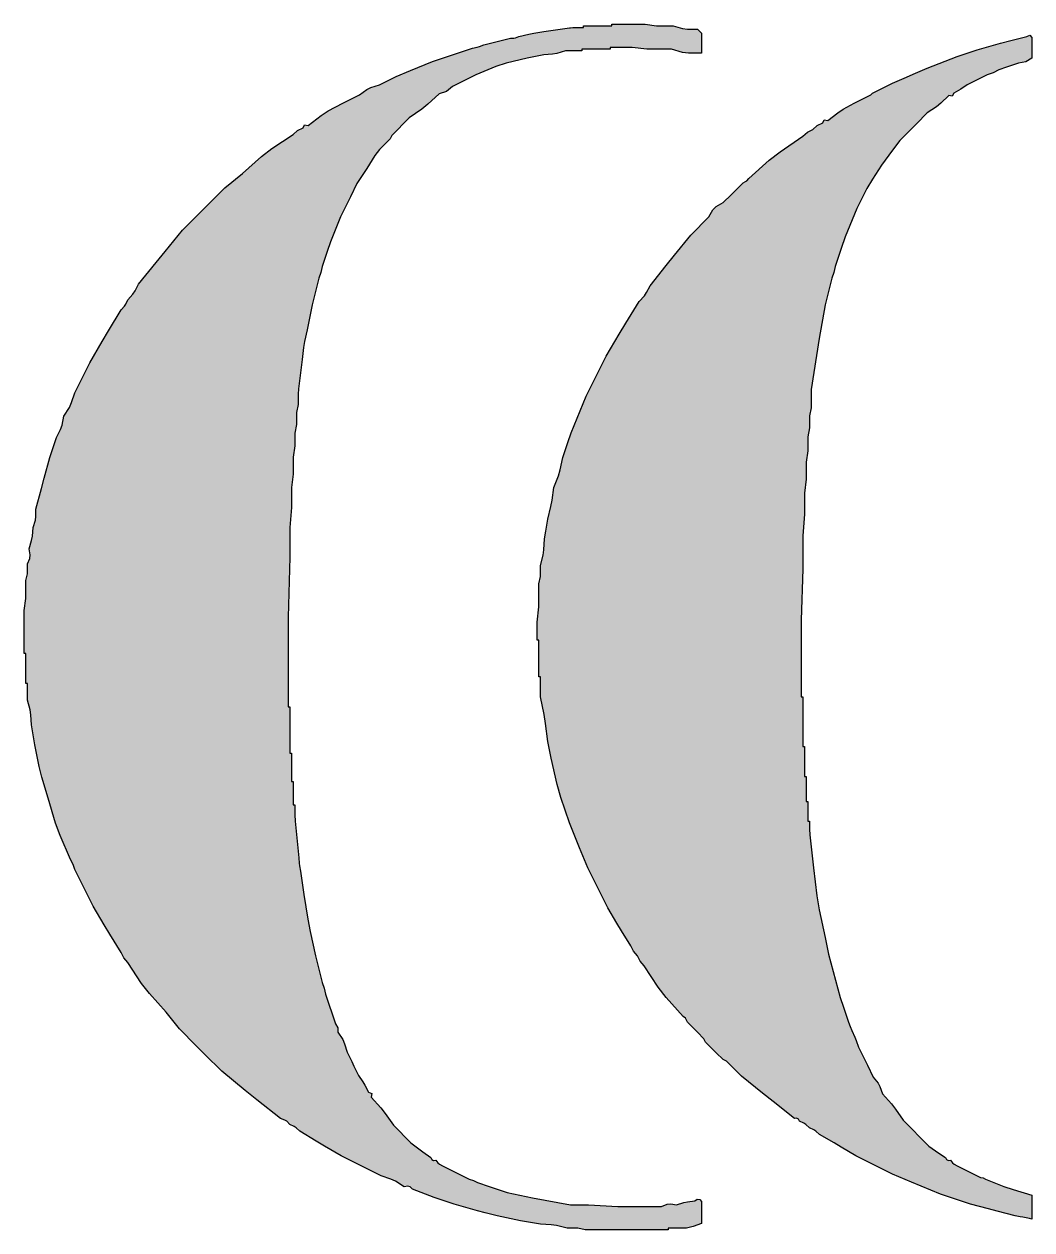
# Model space of a CAD drawing. Header units: inches. Extents: x 18712 to 314639, y 0 to 420500.
# Drawn here: x 132353 to 133155, y 249689 to 250647 of the extents above; entities that cross this region are included whole.
import ezdxf
from ezdxf.enums import TextEntityAlignment as Align

# ---------------------------------------------------------------- set-up
doc = ezdxf.new("R2010")
doc.units = ezdxf.units.IN
doc.header["$LTSCALE"] = 1000
doc.header["$MEASUREMENT"] = 0
doc.layers.get('0').update_dxf_attribs({"true_color": 0xffffff})
for name, color, linetype, true_color in [('TK', 7, 'Continuous', 0xffffff), ('TK-TEXT', 4, 'Continuous', 0x00ffff), ('ZG-图号', 2, 'Continuous', 0xffff00), ('ZG-图名', 1, 'Continuous', 0xff0000)]:
    doc.layers.add(name, color=color, linetype=linetype, true_color=true_color)
doc.styles.add('-宋体', font='simsun.ttc', dxfattribs={"height": 0.2, "bigfont": 'gbcbig.shx'})

# ---------------------------------------------------------------- blocks, each defined once
blk = doc.blocks.new('A$C6f5e09ec')
at = {"layer": 'TK', "true_color": 0xff0000}
for points in [[(1351.07, -1123.88), (1352.39, -1076.35), (1352.39, -1060.51), (1352.39, -1052.58), (1353.71, -1036.74), (1353.71, -1026.18), (1353.71, -1020.9), (1355.03, -1010.33), (1355.03, -1001.36), (1355.03, -996.87), (1356.35, -987.89), (1356.35, -981.02), (1356.35, -977.59), (1357.67, -970.73), (1357.67, -964.39), (1357.67, -961.22), (1358.99, -954.88), (1358.99, -951.19), (1358.99, -949.34), (1358.99, -945.64), (1359.25, -943.53), (1359.65, -940.36), (1360.7, -931.91), (1361.23, -927.68), (1362.29, -919.23), (1363.32, -909.65), (1364.12, -904.87), (1366.25, -895.47), (1367.8, -887.54), (1368.59, -883.58), (1370.21, -875.66), (1372.32, -867.21), (1373.38, -862.99), (1375.49, -854.54), (1377.03, -849.98), (1378.13, -845.3), (1380.77, -837.38), (1382.09, -833.41), (1384.73, -825.49), (1387.94, -817.59), (1389.52, -813.62), (1392.66, -805.69), (1397.94, -795.13), (1400.58, -789.84), (1405.86, -779.28), (1408.98, -774.5), (1410.57, -772.12), (1413.78, -767.4), (1419.97, -757.07), (1423.78, -752.18), (1432.26, -743.63), (1433.59, -740.99), (1439.13, -735.45), (1441.9, -732.68), (1447.45, -727.13), (1457.38, -720.04), (1462.17, -716.18), (1471.21, -707.99), (1477.17, -706.22), (1481.78, -702.04), (1489.17, -698.35), (1492.87, -696.5), (1500.26, -692.8), (1516.18, -686.28), (1524.46, -683.6), (1541.19, -679.6), (1546.47, -678.54), (1549.11, -678.02), (1554.39, -676.96), (1561.37, -676.47), (1564.9, -675.79), (1571.56, -673.66), (1576.84, -673.66), (1579.48, -673.66), (1584.76, -673.66), (1584.76, -672.34), (1593.74, -672.34), (1598.23, -672.34), (1607.2, -672.34), (1607.2, -671.02), (1618.82, -671.02), (1624.63, -671.02), (1636.25, -672.34), (1644.17, -672.34), (1648.13, -672.34), (1656.06, -672.34), (1664.73, -675), (1669.43, -675.69), (1679.82, -675.63), (1679.82, -668.91), (1679.82, -665.87), (1679.82, -659.8), (1676.52, -656.49), (1668.79, -656.6), (1664.79, -656.05), (1657.38, -653.85), (1648.4, -653.85), (1643.91, -653.85), (1634.93, -652.53), (1624.37, -652.53), (1619.09, -652.53), (1608.53, -652.53), (1608.53, -653.85), (1599.55, -653.85), (1595.06, -653.85), (1586.08, -653.85), (1586.08, -655.17), (1582.65, -655.17), (1580.93, -655.17), (1577.5, -655.17), (1575.65, -655.44), (1572.88, -655.83), (1565.48, -656.89), (1561.79, -657.42), (1554.39, -658.47), (1546.41, -659.69), (1542.43, -660.49), (1534.59, -662.44), (1531.38, -663.54), (1527.99, -663.76), (1519.54, -665.87), (1515.31, -666.92), (1506.86, -669.04), (1502.3, -670.57), (1497.62, -671.68), (1484.94, -675.9), (1478.61, -678.02), (1465.93, -682.24), (1454.33, -687.03), (1448.52, -689.41), (1436.89, -694.12), (1431.6, -696.76), (1428.96, -698.08), (1423.68, -700.72), (1416.91, -702.81), (1413.57, -704.48), (1407.84, -708.65), (1402.56, -711.29), (1399.92, -712.61), (1394.64, -715.25), (1383.05, -721.54), (1377.45, -725.15), (1366.91, -733.07), (1364.2, -732.6), (1362.95, -735.05), (1358.67, -737.22), (1355.03, -740.33), (1338.05, -751.53), (1329.91, -757.8), (1314.76, -771.36), (1309.24, -775.88), (1306.46, -778.12), (1300.89, -782.58), (1287.43, -796.05), (1280.69, -802.78), (1267.23, -816.25), (1253.2, -833.39), (1246.21, -841.97), (1232.24, -859.16), (1229.51, -864.59), (1227.73, -867.19), (1223.66, -871.7), (1221.49, -875.98), (1218.38, -879.63), (1208.27, -896.48), (1203.25, -904.93), (1193.29, -921.87), (1188.54, -931.38), (1186.16, -936.13), (1181.41, -945.64), (1178.9, -953.4), (1177.13, -957.2), (1172.83, -964.12), (1171.29, -971.23), (1170.07, -974.76), (1166.88, -981.29), (1164.77, -987.63), (1163.72, -990.79), (1161.6, -997.13), (1157.21, -1013.53), (1154.96, -1021.72), (1150.38, -1038.06), (1150.54, -1043.92), (1150.12, -1046.98), (1148.4, -1052.58), (1147.71, -1059.54), (1147.04, -1063.03), (1145.1, -1069.75), (1146.05, -1074.44), (1145.73, -1077.27), (1143.78, -1081.63), (1143.78, -1086.91), (1143.78, -1089.55), (1142.46, -1094.83), (1142.46, -1104.34), (1142.46, -1109.09), (1141.14, -1118.6), (1141.14, -1132.33), (1141.14, -1139.2), (1141.14, -1152.93), (1142.46, -1152.93), (1142.46, -1162.43), (1142.46, -1167.19), (1142.46, -1176.69), (1143.78, -1176.69), (1143.78, -1181.97), (1143.78, -1184.61), (1143.78, -1189.9), (1145.93, -1197.63), (1146.6, -1201.68), (1147.08, -1209.7), (1148.14, -1216.04), (1148.66, -1219.21), (1149.72, -1225.54), (1153.14, -1242.63), (1155.26, -1251.11), (1160.28, -1267.79), (1166.19, -1287.74), (1169.78, -1297.58), (1178.11, -1316.64), (1180.18, -1320.43), (1181.41, -1324.57), (1187.22, -1336.19), (1190.12, -1341.99), (1195.93, -1353.61), (1204.77, -1368.48), (1209.26, -1375.88), (1218.38, -1390.58), (1220.55, -1394.86), (1223.66, -1398.5), (1234.59, -1415.21), (1240.73, -1423.22), (1254.02, -1438.11), (1258.25, -1443.39), (1260.36, -1446.03), (1264.59, -1451.32), (1278.05, -1464.78), (1284.79, -1471.52), (1298.25, -1484.98), (1316.92, -1500.14), (1326.29, -1507.66), (1345.13, -1522.61), (1349.32, -1524.04), (1352.39, -1527.23), (1356.66, -1529.4), (1360.31, -1532.51), (1373.49, -1540.47), (1380.1, -1544.43), (1393.32, -1552.32), (1405.99, -1558.66), (1412.33, -1561.82), (1425, -1568.16), (1432.76, -1570.67), (1436.57, -1572.44), (1443.49, -1576.74), (1447.24, -1576.23), (1450.09, -1578.72), (1456.97, -1581.32), (1460.41, -1582.64), (1467.25, -1585.33), (1473.59, -1587.44), (1476.76, -1588.49), (1483.1, -1590.61), (1490.51, -1592.65), (1494.21, -1593.71), (1501.58, -1595.89), (1507.92, -1597.47), (1511.09, -1598.26), (1517.42, -1599.85), (1524.81, -1601.45), (1528.51, -1602.24), (1535.91, -1603.81), (1542.25, -1604.87), (1545.41, -1605.39), (1551.75, -1606.45), (1560.29, -1607.01), (1564.58, -1607.68), (1572.88, -1609.75), (1578.69, -1609.75), (1581.59, -1609.75), (1587.4, -1611.07), (1613.81, -1611.07), (1627.01, -1611.07), (1653.42, -1611.07), (1653.42, -1609.75), (1659.22, -1609.75), (1662.13, -1609.75), (1667.94, -1609.75), (1673.3, -1608.35), (1679.82, -1605.97), (1679.82, -1598.53), (1679.82, -1595.23), (1679.82, -1588.63), (1678.45, -1587), (1676.27, -1586.73), (1674.54, -1587.97), (1668.62, -1588.67), (1665.66, -1589.34), (1660.02, -1591.27), (1655.33, -1590.32), (1652.5, -1590.64), (1648.13, -1592.59), (1624.9, -1592.59), (1613.28, -1592.59), (1590.04, -1591.27), (1584.23, -1591.27), (1581.33, -1591.27), (1575.52, -1591.27), (1555.41, -1587.5), (1545.38, -1585.52), (1525.35, -1581.36), (1515.84, -1578.2), (1511.09, -1576.61), (1501.58, -1573.44), (1498.4, -1571.82), (1494.98, -1570.8), (1486.53, -1566.58), (1482.3, -1564.47), (1473.85, -1560.24), (1470.72, -1558.49), (1468.57, -1555.62), (1465.86, -1556.09), (1464.61, -1553.64), (1458.24, -1548.93), (1455.07, -1546.55), (1448.77, -1541.76), (1443.22, -1536.21), (1440.45, -1533.44), (1434.91, -1527.89), (1428.32, -1518.51), (1424.73, -1513.99), (1417.08, -1505.45), (1417.55, -1502.74), (1415.1, -1501.49), (1412.17, -1496.07), (1410.58, -1493.42), (1407.18, -1488.28), (1403.48, -1480.89), (1401.63, -1477.19), (1397.94, -1469.8), (1396.02, -1463.1), (1394.5, -1459.78), (1390.68, -1453.96), (1390.73, -1450.34), (1388.7, -1447.35), (1385.53, -1437.85), (1383.94, -1433.1), (1380.77, -1423.59), (1379.67, -1418.91), (1378.13, -1414.35), (1376.02, -1405.9), (1374.96, -1401.67), (1372.85, -1393.22), (1368.55, -1373.81), (1366.69, -1364.02), (1363.61, -1344.37), (1362.55, -1336.98), (1362.02, -1333.28), (1360.97, -1325.89), (1360.08, -1320.63), (1359.65, -1315.32), (1358.59, -1304.76), (1358.06, -1299.48), (1357.01, -1288.92), (1356.74, -1286.28), (1356.61, -1284.96), (1356.35, -1282.32), (1356.35, -1278.62), (1356.35, -1276.77), (1356.35, -1273.07), (1355.03, -1273.07), (1355.03, -1265.68), (1355.03, -1261.98), (1355.03, -1254.59), (1353.71, -1254.59), (1353.71, -1245.61), (1353.71, -1241.12), (1353.71, -1232.15), (1352.39, -1232.15), (1352.39, -1217.36), (1352.39, -1209.96), (1352.39, -1195.18), (1351.07, -1195.18), (1351.07, -1147.65)], [(1759.04, -1146.59), (1759.04, -1126.26), (1760.36, -1085.59), (1760.36, -1068.16), (1760.36, -1059.45), (1761.68, -1042.02), (1761.68, -1030.93), (1761.68, -1025.39), (1763, -1014.3), (1763, -1005.32), (1763, -1000.83), (1764.32, -991.85), (1764.32, -984.46), (1764.32, -980.76), (1765.64, -973.37), (1765.64, -967.03), (1765.64, -963.86), (1766.96, -957.52), (1766.96, -951.71), (1766.96, -948.81), (1766.96, -943), (1771.24, -916.03), (1773.49, -902.56), (1778.18, -875.66), (1780.3, -867.21), (1781.35, -862.99), (1783.46, -854.54), (1785, -849.98), (1786.11, -845.3), (1789.27, -835.79), (1790.86, -831.04), (1794.03, -821.53), (1797.77, -812.57), (1799.62, -808.08), (1803.27, -799.09), (1806.44, -792.75), (1808.02, -789.58), (1811.19, -783.24), (1815.89, -775.81), (1818.26, -772.12), (1823.07, -764.76), (1828.85, -756.81), (1831.75, -752.85), (1837.6, -744.95), (1846.31, -736.24), (1850.67, -731.88), (1859.38, -723.17), (1866.71, -718.25), (1870.2, -715.44), (1876.55, -709.31), (1879.26, -709.78), (1880.51, -707.33), (1886, -704.36), (1891.07, -700.72), (1897.41, -697.56), (1900.58, -695.97), (1906.91, -692.8), (1911.74, -691.31), (1916.16, -688.84), (1922.49, -686.73), (1925.66, -685.67), (1932, -683.56), (1937.64, -682.53), (1942.56, -679.6), (1942.56, -673), (1942.56, -669.7), (1942.56, -663.1), (1940.81, -661.38), (1938.6, -662.44), (1930.15, -664.55), (1925.93, -665.6), (1917.48, -667.72), (1910.1, -669.9), (1906.4, -670.95), (1898.99, -673), (1892.65, -675.11), (1889.49, -676.17), (1883.15, -678.28), (1873.62, -681.91), (1868.86, -683.76), (1859.38, -687.52), (1848.28, -692.25), (1842.73, -694.62), (1831.66, -699.4), (1825.32, -702.57), (1822.15, -704.16), (1815.81, -707.33), (1814.49, -708.65), (1809.21, -711.29), (1806.57, -712.61), (1801.29, -715.25), (1792.51, -720.26), (1788.26, -723.05), (1780.16, -729.11), (1777.45, -728.64), (1776.2, -731.09), (1771.93, -733.26), (1768.28, -736.37), (1764.01, -738.54), (1760.36, -741.65), (1742.4, -754.04), (1733.75, -760.82), (1717.45, -775.32), (1715.54, -777.54), (1712.83, -778.62), (1706.49, -784.96), (1703.32, -788.13), (1696.99, -794.47), (1691.41, -797.51), (1688.81, -800.12), (1685.76, -805.69), (1679.95, -811.5), (1677.05, -814.4), (1671.24, -820.21), (1658.29, -836.31), (1651.82, -844.36), (1638.89, -860.48), (1636.16, -865.91), (1634.39, -868.51), (1630.31, -873.02), (1619.65, -890.39), (1614.36, -899.1), (1603.9, -916.59), (1597.57, -929.27), (1594.4, -935.61), (1588.06, -948.28), (1583.31, -959.9), (1580.94, -965.71), (1576.18, -977.33), (1573.54, -985.25), (1572.22, -989.21), (1569.58, -997.13), (1567.52, -1006.86), (1566.04, -1011.68), (1562.31, -1020.9), (1561.08, -1031.02), (1560.14, -1036.08), (1557.69, -1045.98), (1556.64, -1052.32), (1556.11, -1055.49), (1555.05, -1061.83), (1554.49, -1070.36), (1553.82, -1074.65), (1551.75, -1082.95), (1551.75, -1088.76), (1551.75, -1091.67), (1550.43, -1097.47), (1550.43, -1109.62), (1550.43, -1115.69), (1549.11, -1127.84), (1549.11, -1133.65), (1549.11, -1136.56), (1549.11, -1142.37), (1550.43, -1142.37), (1550.43, -1153.98), (1550.43, -1159.79), (1550.43, -1171.41), (1551.75, -1171.41), (1551.75, -1177.75), (1551.75, -1180.92), (1551.75, -1187.26), (1554.58, -1201.43), (1555.77, -1208.58), (1557.69, -1222.9), (1558.75, -1228.18), (1559.28, -1230.83), (1560.33, -1236.11), (1565.17, -1256.95), (1568.08, -1267.3), (1574.86, -1287.6), (1577.98, -1295.54), (1579.57, -1299.5), (1582.78, -1307.4), (1585.44, -1313.73), (1586.76, -1316.9), (1589.38, -1323.25), (1595.72, -1335.92), (1598.89, -1342.26), (1605.22, -1354.93), (1612.5, -1367.15), (1616.2, -1373.23), (1623.71, -1385.3), (1625.88, -1389.58), (1628.99, -1393.22), (1631.16, -1397.5), (1634.27, -1401.14), (1645.44, -1418.13), (1651.72, -1426.28), (1665.3, -1441.41), (1667.52, -1443.32), (1668.6, -1446.03), (1673.88, -1451.32), (1676.52, -1453.96), (1681.8, -1459.24), (1683.12, -1461.88), (1688.67, -1467.42), (1691.44, -1470.2), (1696.99, -1475.74), (1699.63, -1477.06), (1704.38, -1481.81), (1706.76, -1484.19), (1711.51, -1488.94), (1728.45, -1502.36), (1736.9, -1509.1), (1753.76, -1522.61), (1756.47, -1522.14), (1757.72, -1524.59), (1761.99, -1526.76), (1765.64, -1529.87), (1769.92, -1532.04), (1773.56, -1535.15), (1785.2, -1541.98), (1791.01, -1545.42), (1802.61, -1552.32), (1814.23, -1558.13), (1820.04, -1561.03), (1831.66, -1566.84), (1846.94, -1573.25), (1854.6, -1576.42), (1869.94, -1582.69), (1879.45, -1585.85), (1884.2, -1587.44), (1893.71, -1590.61), (1907.95, -1594.38), (1915.08, -1596.23), (1929.36, -1599.85), (1933.32, -1600.64), (1935.3, -1601.04), (1942.56, -1602.49), (1942.56, -1594.83), (1942.56, -1591), (1942.56, -1583.35), (1927.56, -1579.02), (1920.13, -1576.5), (1905.59, -1570.8), (1903.73, -1569.78), (1901.63, -1569.48), (1894.24, -1565.79), (1890.54, -1563.94), (1883.15, -1560.24), (1880.01, -1558.49), (1877.87, -1555.62), (1875.16, -1556.09), (1873.91, -1553.64), (1868.51, -1550.11), (1865.86, -1548.26), (1860.7, -1544.4), (1852.52, -1536.21), (1848.42, -1532.12), (1840.24, -1523.93), (1834.16, -1515.1), (1830.83, -1510.84), (1823.73, -1502.81), (1821.74, -1497.12), (1820.21, -1494.33), (1816.47, -1489.6), (1811.72, -1480.1), (1809.34, -1475.34), (1804.59, -1465.84), (1802.81, -1460.44), (1801.75, -1457.77), (1799.31, -1452.64), (1798.09, -1449.3), (1796.67, -1446.03), (1794.03, -1438.11), (1792.71, -1434.15), (1790.07, -1426.23), (1786.29, -1412.52), (1784.45, -1405.65), (1780.82, -1391.9), (1779.77, -1386.62), (1779.24, -1383.98), (1778.18, -1378.7), (1773.5, -1356.71), (1771.64, -1345.57), (1768.94, -1323.25), (1767.89, -1313.74), (1767.36, -1308.99), (1766.3, -1299.48), (1766.04, -1297.1), (1765.9, -1295.92), (1765.64, -1293.54), (1765.64, -1290.63), (1765.64, -1289.18), (1765.64, -1286.28), (1764.32, -1286.28), (1764.32, -1279.94), (1764.32, -1276.77), (1764.32, -1270.43), (1763, -1270.43), (1763, -1262.51), (1763, -1258.55), (1763, -1250.63), (1761.68, -1250.63), (1761.68, -1241.12), (1761.68, -1236.37), (1761.68, -1226.86), (1760.36, -1226.86), (1760.36, -1211.02), (1760.36, -1203.1), (1760.36, -1187.26), (1759.04, -1187.26)]]:
    blk.add_hatch(color=1, dxfattribs=at).paths.add_polyline_path(points, flags=0)
at = {"layer": 'TK', "color": 7, "lineweight": -3, "true_color": 0xffffff}
for p, q in [((1534.59, -662.44), (1542.43, -660.49)), ((1542.43, -660.49), (1546.41, -659.69)), ((1546.41, -659.69), (1554.39, -658.47)), ((1554.39, -658.47), (1561.79, -657.42)), ((1561.79, -657.42), (1565.48, -656.89)), ((1565.48, -656.89), (1572.88, -655.83)), ((1572.88, -655.83), (1574.73, -655.57)), ((1574.73, -655.57), (1575.65, -655.44)), ((1575.65, -655.44), (1577.5, -655.17)), ((1577.5, -655.17), (1580.93, -655.17)), ((1580.93, -655.17), (1582.65, -655.17)), ((1582.65, -655.17), (1586.08, -655.17)), ((1586.08, -654.38), (1586.08, -653.85)), ((1586.08, -653.85), (1595.06, -653.85)), ((1586.08, -654.65), (1586.08, -654.38)), ((1586.08, -655.17), (1586.08, -654.65)), ((1595.06, -653.85), (1599.55, -653.85)), ((1599.55, -653.85), (1608.53, -653.85)), ((1608.53, -653.06), (1608.53, -652.53)), ((1608.53, -652.53), (1619.09, -652.53)), ((1608.53, -653.33), (1608.53, -653.06)), ((1608.53, -653.85), (1608.53, -653.33)), ((1619.09, -652.53), (1624.37, -652.53)), ((1624.37, -652.53), (1634.93, -652.53)), ((1634.93, -652.53), (1643.91, -653.85)), ((1643.91, -653.85), (1648.4, -653.85)), ((1648.4, -653.85), (1657.38, -653.85)), ((1657.38, -653.85), (1664.79, -656.05)), ((1664.79, -656.05), (1668.79, -656.6)), ((1668.79, -656.6), (1676.52, -656.49)), ((1676.52, -656.49), (1677.84, -657.81)), ((1677.84, -657.81), (1679.82, -659.8)), ((1679.82, -659.8), (1679.82, -665.87)), ((1938.6, -662.44), (1940.81, -661.38)), ((1940.81, -661.38), (1942.56, -663.1)), ((1497.62, -671.68), (1501.36, -670.79)), ((1501.36, -670.79), (1503.22, -670.26)), ((1503.22, -670.26), (1506.86, -669.04)), ((1506.86, -669.04), (1515.31, -666.92)), ((1515.31, -666.92), (1519.54, -665.87)), ((1519.54, -665.87), (1527.99, -663.76)), ((1527.99, -663.76), (1530.67, -663.58)), ((1530.67, -663.58), (1532.04, -663.31)), ((1532.04, -663.31), (1534.59, -662.44)), ((1679.82, -665.87), (1679.82, -668.91)), ((1679.82, -668.91), (1679.82, -675.63)), ((1898.99, -673), (1906.4, -670.95)), ((1906.4, -670.95), (1910.1, -669.9)), ((1910.1, -669.9), (1917.48, -667.72)), ((1917.48, -667.72), (1925.93, -665.6)), ((1925.93, -665.6), (1930.15, -664.55)), ((1930.15, -664.55), (1938.6, -662.44)), ((1942.56, -663.1), (1942.56, -669.7)), ((1942.56, -669.7), (1942.56, -673)), ((1465.93, -682.24), (1478.61, -678.02)), ((1478.61, -678.02), (1484.94, -675.9)), ((1484.94, -675.9), (1497.62, -671.68)), ((1541.19, -679.6), (1524.46, -683.6)), ((1546.47, -678.54), (1541.19, -679.6)), ((1549.11, -678.02), (1546.47, -678.54)), ((1554.39, -676.96), (1549.11, -678.02)), ((1561.37, -676.47), (1554.39, -676.96)), ((1564.9, -675.79), (1561.37, -676.47)), ((1571.56, -673.66), (1564.9, -675.79)), ((1576.84, -673.66), (1571.56, -673.66)), ((1579.48, -673.66), (1576.84, -673.66)), ((1584.76, -673.66), (1579.48, -673.66)), ((1593.74, -672.34), (1584.76, -672.34)), ((1584.76, -672.34), (1584.76, -672.87)), ((1584.76, -672.87), (1584.76, -673.13)), ((1584.76, -673.13), (1584.76, -673.66)), ((1598.23, -672.34), (1593.74, -672.34)), ((1607.2, -672.34), (1598.23, -672.34)), ((1618.82, -671.02), (1607.2, -671.02)), ((1607.2, -671.02), (1607.2, -671.55)), ((1607.2, -671.55), (1607.2, -671.81)), ((1607.2, -671.81), (1607.2, -672.34)), ((1624.63, -671.02), (1618.82, -671.02)), ((1636.25, -672.34), (1624.63, -671.02)), ((1644.17, -672.34), (1636.25, -672.34)), ((1648.13, -672.34), (1644.17, -672.34)), ((1656.06, -672.34), (1648.13, -672.34)), ((1664.73, -675), (1656.06, -672.34)), ((1669.43, -675.69), (1664.73, -675)), ((1679.82, -675.63), (1669.43, -675.69)), ((1873.62, -681.91), (1883.15, -678.28)), ((1883.15, -678.28), (1889.49, -676.17)), ((1889.49, -676.17), (1892.65, -675.11)), ((1892.65, -675.11), (1898.99, -673)), ((1942.56, -679.6), (1937.64, -682.53)), ((1942.56, -673), (1942.56, -679.6)), ((1436.89, -694.12), (1448.52, -689.41)), ((1448.52, -689.41), (1454.33, -687.03)), ((1454.33, -687.03), (1465.93, -682.24)), ((1516.18, -686.28), (1500.26, -692.8)), ((1524.46, -683.6), (1516.18, -686.28)), ((1848.28, -692.25), (1859.38, -687.52)), ((1859.38, -687.52), (1868.86, -683.76)), ((1868.86, -683.76), (1873.62, -681.91)), ((1916.16, -688.84), (1911.74, -691.31)), ((1922.49, -686.73), (1916.16, -688.84)), ((1925.66, -685.67), (1922.49, -686.73)), ((1932, -683.56), (1925.66, -685.67)), ((1937.64, -682.53), (1932, -683.56)), ((1423.68, -700.72), (1428.96, -698.08)), ((1428.96, -698.08), (1431.6, -696.76)), ((1431.6, -696.76), (1436.89, -694.12)), ((1489.17, -698.35), (1481.78, -702.04)), ((1492.87, -696.5), (1489.17, -698.35)), ((1500.26, -692.8), (1492.87, -696.5)), ((1825.32, -702.57), (1831.66, -699.4)), ((1831.66, -699.4), (1842.73, -694.62)), ((1842.73, -694.62), (1848.28, -692.25)), ((1897.41, -697.56), (1891.07, -700.72)), ((1900.58, -695.97), (1897.41, -697.56)), ((1906.91, -692.8), (1900.58, -695.97)), ((1911.74, -691.31), (1906.91, -692.8)), ((1402.56, -711.29), (1407.84, -708.65)), ((1407.84, -708.65), (1413.57, -704.48)), ((1413.57, -704.48), (1416.91, -702.81)), ((1416.91, -702.81), (1423.68, -700.72)), ((1471.21, -707.99), (1462.17, -716.18)), ((1477.17, -706.22), (1471.21, -707.99)), ((1481.78, -702.04), (1477.17, -706.22)), ((1809.21, -711.29), (1814.49, -708.65)), ((1814.49, -708.65), (1815.02, -708.12)), ((1815.02, -708.12), (1815.28, -707.85)), ((1815.28, -707.85), (1815.81, -707.33)), ((1815.81, -707.33), (1822.15, -704.16)), ((1822.15, -704.16), (1825.32, -702.57)), ((1876.55, -709.31), (1870.2, -715.44)), ((1879.26, -709.78), (1876.55, -709.31)), ((1880.51, -707.33), (1879.26, -709.78)), ((1886, -704.36), (1880.51, -707.33)), ((1891.07, -700.72), (1886, -704.36)), ((1383.05, -721.54), (1394.64, -715.25)), ((1394.64, -715.25), (1399.92, -712.61)), ((1399.92, -712.61), (1402.56, -711.29)), ((1462.17, -716.18), (1457.38, -720.04)), ((1792.51, -720.26), (1801.29, -715.25)), ((1801.29, -715.25), (1806.57, -712.61)), ((1806.57, -712.61), (1809.21, -711.29)), ((1866.71, -718.25), (1859.38, -723.17)), ((1870.2, -715.44), (1866.71, -718.25)), ((1366.91, -733.07), (1377.45, -725.15)), ((1377.45, -725.15), (1383.05, -721.54)), ((1447.45, -727.13), (1441.9, -732.68)), ((1457.38, -720.04), (1447.45, -727.13)), ((1780.16, -729.11), (1788.26, -723.05)), ((1788.26, -723.05), (1792.51, -720.26)), ((1859.38, -723.17), (1850.67, -731.88)), ((1355.03, -740.33), (1358.67, -737.22)), ((1358.67, -737.22), (1362.95, -735.05)), ((1362.95, -735.05), (1364.2, -732.6)), ((1364.2, -732.6), (1366.91, -733.07)), ((1439.13, -735.45), (1433.59, -740.99)), ((1441.9, -732.68), (1439.13, -735.45)), ((1764.01, -738.54), (1768.28, -736.37)), ((1768.28, -736.37), (1771.93, -733.26)), ((1771.93, -733.26), (1776.2, -731.09)), ((1776.2, -731.09), (1777.45, -728.64)), ((1777.45, -728.64), (1780.16, -729.11)), ((1846.31, -736.24), (1837.6, -744.95)), ((1850.67, -731.88), (1846.31, -736.24)), ((1338.05, -751.53), (1355.03, -740.33)), ((1432.26, -743.63), (1423.78, -752.18)), ((1432.79, -742.58), (1432.26, -743.63)), ((1433.59, -740.99), (1432.79, -742.58)), ((1742.4, -754.04), (1760.36, -741.65)), ((1760.36, -741.65), (1764.01, -738.54)), ((1837.6, -744.95), (1831.75, -752.85)), ((1329.91, -757.8), (1338.05, -751.53)), ((1419.97, -757.07), (1413.78, -767.4)), ((1423.78, -752.18), (1419.97, -757.07)), ((1733.75, -760.82), (1742.4, -754.04)), ((1828.85, -756.81), (1823.07, -764.76)), ((1831.75, -752.85), (1828.85, -756.81)), ((1314.76, -771.36), (1329.91, -757.8)), ((1717.45, -775.32), (1733.75, -760.82)), ((1823.07, -764.76), (1818.26, -772.12)), ((1306.46, -778.12), (1309.24, -775.88)), ((1309.24, -775.88), (1314.76, -771.36)), ((1408.98, -774.5), (1405.86, -779.28)), ((1410.57, -772.12), (1408.98, -774.5)), ((1413.78, -767.4), (1410.57, -772.12)), ((1715.97, -777.04), (1717.45, -775.32)), ((1815.89, -775.81), (1811.19, -783.24)), ((1818.26, -772.12), (1815.89, -775.81)), ((1287.43, -796.05), (1300.89, -782.58)), ((1300.89, -782.58), (1306.46, -778.12)), ((1405.86, -779.28), (1400.58, -789.84)), ((1703.32, -788.13), (1706.49, -784.96)), ((1706.49, -784.96), (1712.83, -778.62)), ((1712.83, -778.62), (1714.94, -777.78)), ((1714.94, -777.78), (1715.97, -777.04)), ((1811.19, -783.24), (1808.02, -789.58)), ((1397.94, -795.13), (1392.66, -805.69)), ((1400.58, -789.84), (1397.94, -795.13)), ((1691.41, -797.51), (1696.99, -794.47)), ((1696.99, -794.47), (1703.32, -788.13)), ((1806.44, -792.75), (1803.27, -799.09)), ((1808.02, -789.58), (1806.44, -792.75)), ((1267.23, -816.25), (1280.69, -802.78)), ((1280.69, -802.78), (1287.43, -796.05)), ((1685.76, -805.69), (1688.81, -800.12)), ((1688.81, -800.12), (1691.41, -797.51)), ((1803.27, -799.09), (1799.62, -808.08)), ((1389.52, -813.62), (1387.94, -817.59)), ((1392.66, -805.69), (1389.52, -813.62)), ((1671.24, -820.21), (1677.05, -814.4)), ((1677.05, -814.4), (1679.95, -811.5)), ((1679.95, -811.5), (1685.76, -805.69)), ((1797.77, -812.57), (1794.03, -821.53)), ((1799.62, -808.08), (1797.77, -812.57)), ((1253.2, -833.39), (1267.23, -816.25)), ((1387.94, -817.59), (1384.73, -825.49)), ((1658.29, -836.31), (1671.24, -820.21)), ((1794.03, -821.53), (1790.86, -831.04)), ((1246.21, -841.97), (1253.2, -833.39)), ((1382.09, -833.41), (1380.77, -837.38)), ((1384.73, -825.49), (1382.09, -833.41)), ((1790.86, -831.04), (1789.27, -835.79)), ((1232.24, -859.16), (1246.21, -841.97)), ((1380.77, -837.38), (1378.13, -845.3)), ((1651.82, -844.36), (1658.29, -836.31)), ((1789.27, -835.79), (1786.11, -845.3)), ((1377.03, -849.98), (1375.49, -854.54)), ((1378.13, -845.3), (1377.03, -849.98)), ((1638.89, -860.48), (1651.82, -844.36)), ((1785, -849.98), (1783.46, -854.54)), ((1786.11, -845.3), (1785, -849.98)), ((1229.51, -864.59), (1232.24, -859.16)), ((1375.49, -854.54), (1373.38, -862.99)), ((1636.16, -865.91), (1638.89, -860.48)), ((1783.46, -854.54), (1781.35, -862.99)), ((1221.93, -875.1), (1223.66, -871.7)), ((1223.66, -871.7), (1227.73, -867.19)), ((1227.73, -867.19), (1229.51, -864.59)), ((1372.32, -867.21), (1370.21, -875.66)), ((1373.38, -862.99), (1372.32, -867.21)), ((1630.31, -873.02), (1634.39, -868.51)), ((1634.39, -868.51), (1636.16, -865.91)), ((1780.3, -867.21), (1778.18, -875.66)), ((1781.35, -862.99), (1780.3, -867.21)), ((1208.27, -896.48), (1218.38, -879.63)), ((1218.38, -879.63), (1220.85, -876.73)), ((1220.85, -876.73), (1221.93, -875.1)), ((1370.21, -875.66), (1368.59, -883.58)), ((1619.65, -890.39), (1630.31, -873.02)), ((1778.18, -875.66), (1773.49, -902.56)), ((1367.8, -887.54), (1366.25, -895.47)), ((1368.59, -883.58), (1367.8, -887.54)), ((1614.36, -899.1), (1619.65, -890.39)), ((1203.25, -904.93), (1208.27, -896.48)), ((1366.25, -895.47), (1364.12, -904.87)), ((1603.9, -916.59), (1614.36, -899.1)), ((1193.29, -921.87), (1203.25, -904.93)), ((1363.32, -909.65), (1362.29, -919.23)), ((1364.12, -904.87), (1363.32, -909.65)), ((1773.49, -902.56), (1771.24, -916.03)), ((1362.29, -919.23), (1361.23, -927.68)), ((1597.57, -929.27), (1603.9, -916.59)), ((1771.24, -916.03), (1766.96, -943)), ((1188.54, -931.38), (1193.29, -921.87)), ((1361.23, -927.68), (1360.7, -931.91)), ((1594.4, -935.61), (1597.57, -929.27)), ((1181.41, -945.64), (1186.16, -936.13)), ((1186.16, -936.13), (1188.54, -931.38)), ((1360.7, -931.91), (1359.65, -940.36)), ((1588.06, -948.28), (1594.4, -935.61)), ((1178.9, -953.4), (1181.41, -945.64)), ((1359.25, -943.53), (1358.99, -945.64)), ((1358.99, -945.64), (1358.99, -949.34)), ((1359.38, -942.47), (1359.25, -943.53)), ((1359.65, -940.36), (1359.38, -942.47)), ((1583.31, -959.9), (1588.06, -948.28)), ((1766.96, -943), (1766.96, -948.81)), ((1766.96, -948.81), (1766.96, -951.71)), ((1172.83, -964.12), (1177.13, -957.2)), ((1177.13, -957.2), (1178.9, -953.4)), ((1358.99, -954.88), (1357.67, -961.22)), ((1358.99, -949.34), (1358.99, -951.19)), ((1358.99, -951.19), (1358.99, -954.88)), ((1766.96, -957.52), (1765.64, -963.86)), ((1766.96, -951.71), (1766.96, -957.52)), ((1171.29, -971.23), (1172.83, -964.12)), ((1357.67, -961.22), (1357.67, -964.39)), ((1357.67, -964.39), (1357.67, -970.73)), ((1576.18, -977.33), (1580.94, -965.71)), ((1580.94, -965.71), (1583.31, -959.9)), ((1765.64, -963.86), (1765.64, -967.03)), ((1765.64, -967.03), (1765.64, -973.37)), ((1166.88, -981.29), (1170.07, -974.76)), ((1170.07, -974.76), (1171.29, -971.23)), ((1357.67, -970.73), (1356.35, -977.59)), ((1356.35, -977.59), (1356.35, -981.02)), ((1573.54, -985.25), (1576.18, -977.33)), ((1765.64, -973.37), (1764.32, -980.76)), ((1164.77, -987.63), (1166.88, -981.29)), ((1356.35, -981.02), (1356.35, -987.89)), ((1572.22, -989.21), (1573.54, -985.25)), ((1764.32, -980.76), (1764.32, -984.46)), ((1764.32, -984.46), (1764.32, -991.85)), ((1161.6, -997.13), (1163.72, -990.79)), ((1163.72, -990.79), (1164.77, -987.63)), ((1356.35, -987.89), (1355.03, -996.87)), ((1355.03, -996.87), (1355.03, -1001.36)), ((1569.58, -997.13), (1572.22, -989.21)), ((1764.32, -991.85), (1763, -1000.83)), ((1157.21, -1013.53), (1161.6, -997.13)), ((1355.03, -1001.36), (1355.03, -1010.33)), ((1567.52, -1006.86), (1569.58, -997.13)), ((1763, -1000.83), (1763, -1005.32)), ((1763, -1005.32), (1763, -1014.3)), ((1154.96, -1021.72), (1157.21, -1013.53)), ((1355.03, -1010.33), (1353.71, -1020.9)), ((1562.31, -1020.9), (1566.04, -1011.68)), ((1566.04, -1011.68), (1567.52, -1006.86)), ((1763, -1014.3), (1761.68, -1025.39)), ((1150.38, -1038.06), (1154.96, -1021.72)), ((1353.71, -1020.9), (1353.71, -1026.18)), ((1561.08, -1031.02), (1562.31, -1020.9)), ((1761.68, -1025.39), (1761.68, -1030.93)), ((1353.71, -1026.18), (1353.71, -1036.74)), ((1560.14, -1036.08), (1561.08, -1031.02)), ((1761.68, -1030.93), (1761.68, -1042.02)), ((1150.12, -1046.98), (1150.54, -1043.92)), ((1150.54, -1043.92), (1150.38, -1038.06)), ((1353.71, -1036.74), (1352.39, -1052.58)), ((1557.69, -1045.98), (1560.14, -1036.08)), ((1761.68, -1042.02), (1760.36, -1059.45)), ((1147.71, -1059.54), (1148.4, -1052.58)), ((1148.4, -1052.58), (1150.12, -1046.98)), ((1352.39, -1052.58), (1352.39, -1060.51)), ((1556.11, -1055.49), (1556.64, -1052.32)), ((1556.64, -1052.32), (1557.69, -1045.98)), ((1145.1, -1069.75), (1147.04, -1063.03)), ((1147.04, -1063.03), (1147.71, -1059.54)), ((1352.39, -1060.51), (1352.39, -1076.35)), ((1554.49, -1070.36), (1555.05, -1061.83)), ((1555.05, -1061.83), (1556.11, -1055.49)), ((1760.36, -1059.45), (1760.36, -1068.16)), ((1146.05, -1074.44), (1145.1, -1069.75)), ((1553.82, -1074.65), (1554.49, -1070.36)), ((1760.36, -1068.16), (1760.36, -1085.59)), ((1143.78, -1081.63), (1145.73, -1077.27)), ((1143.78, -1086.91), (1143.78, -1081.63)), ((1145.73, -1077.27), (1146.05, -1074.44)), ((1352.39, -1076.35), (1351.07, -1123.88)), ((1551.75, -1082.95), (1553.82, -1074.65)), ((1551.75, -1088.76), (1551.75, -1082.95)), ((1142.46, -1094.83), (1143.78, -1089.55)), ((1143.78, -1089.55), (1143.78, -1086.91)), ((1550.43, -1097.47), (1551.75, -1091.67)), ((1551.75, -1091.67), (1551.75, -1088.76)), ((1760.36, -1085.59), (1759.04, -1126.26)), ((1142.46, -1104.34), (1142.46, -1094.83)), ((1550.43, -1109.62), (1550.43, -1097.47)), ((1141.14, -1118.6), (1142.46, -1109.09)), ((1142.46, -1109.09), (1142.46, -1104.34)), ((1550.43, -1115.69), (1550.43, -1109.62)), ((1141.14, -1132.33), (1141.14, -1118.6)), ((1549.11, -1127.84), (1550.43, -1115.69)), ((1351.07, -1123.88), (1351.07, -1147.65)), ((1549.11, -1133.65), (1549.11, -1127.84)), ((1759.04, -1126.26), (1759.04, -1146.59)), ((1141.14, -1139.2), (1141.14, -1132.33)), ((1141.14, -1152.93), (1141.14, -1139.2)), ((1549.11, -1136.56), (1549.11, -1133.65)), ((1549.11, -1142.37), (1549.11, -1136.56)), ((1351.07, -1147.65), (1351.07, -1195.18)), ((1549.64, -1142.37), (1549.11, -1142.37)), ((1549.9, -1142.37), (1549.64, -1142.37)), ((1550.43, -1142.37), (1549.9, -1142.37)), ((1550.43, -1153.98), (1550.43, -1142.37)), ((1759.04, -1146.59), (1759.04, -1187.26)), ((1141.67, -1152.93), (1141.14, -1152.93)), ((1141.93, -1152.93), (1141.67, -1152.93)), ((1142.46, -1152.93), (1141.93, -1152.93)), ((1142.46, -1162.43), (1142.46, -1152.93)), ((1550.43, -1159.79), (1550.43, -1153.98)), ((1550.43, -1171.41), (1550.43, -1159.79)), ((1142.46, -1167.19), (1142.46, -1162.43)), ((1142.46, -1176.69), (1142.46, -1167.19)), ((1142.99, -1176.69), (1142.46, -1176.69)), ((1143.25, -1176.69), (1142.99, -1176.69)), ((1143.78, -1176.69), (1143.25, -1176.69)), ((1143.78, -1181.97), (1143.78, -1176.69)), ((1550.96, -1171.41), (1550.43, -1171.41)), ((1551.22, -1171.41), (1550.96, -1171.41)), ((1551.75, -1171.41), (1551.22, -1171.41)), ((1551.75, -1177.75), (1551.75, -1171.41)), ((1551.75, -1180.92), (1551.75, -1177.75)), ((1143.78, -1184.61), (1143.78, -1181.97)), ((1143.78, -1189.9), (1143.78, -1184.61)), ((1551.75, -1187.26), (1551.75, -1180.92)), ((1554.58, -1201.43), (1551.75, -1187.26)), ((1759.04, -1187.26), (1759.57, -1187.26)), ((1759.57, -1187.26), (1759.83, -1187.26)), ((1759.83, -1187.26), (1760.36, -1187.26)), ((1760.36, -1187.26), (1760.36, -1203.1)), ((1145.93, -1197.63), (1143.78, -1189.9)), ((1146.6, -1201.68), (1145.93, -1197.63)), ((1351.07, -1195.18), (1351.59, -1195.18)), ((1351.59, -1195.18), (1351.86, -1195.18)), ((1351.86, -1195.18), (1352.39, -1195.18)), ((1352.39, -1195.18), (1352.39, -1209.96)), ((1147.08, -1209.7), (1146.6, -1201.68)), ((1555.77, -1208.58), (1554.58, -1201.43)), ((1760.36, -1203.1), (1760.36, -1211.02)), ((1148.14, -1216.04), (1147.08, -1209.7)), ((1148.66, -1219.21), (1148.14, -1216.04)), ((1352.39, -1209.96), (1352.39, -1217.36)), ((1557.69, -1222.9), (1555.77, -1208.58)), ((1760.36, -1211.02), (1760.36, -1226.86)), ((1149.72, -1225.54), (1148.66, -1219.21)), ((1153.14, -1242.63), (1149.72, -1225.54)), ((1352.39, -1217.36), (1352.39, -1232.15)), ((1558.75, -1228.18), (1557.69, -1222.9)), ((1760.36, -1226.86), (1760.89, -1226.86)), ((1760.89, -1226.86), (1761.15, -1226.86)), ((1761.15, -1226.86), (1761.68, -1226.86)), ((1761.68, -1226.86), (1761.68, -1236.37)), ((1352.39, -1232.15), (1352.91, -1232.15)), ((1352.91, -1232.15), (1353.18, -1232.15)), ((1353.18, -1232.15), (1353.71, -1232.15)), ((1353.71, -1232.15), (1353.71, -1241.12)), ((1559.28, -1230.83), (1558.75, -1228.18)), ((1560.33, -1236.11), (1559.28, -1230.83)), ((1565.17, -1256.95), (1560.33, -1236.11)), ((1761.68, -1236.37), (1761.68, -1241.12)), ((1155.26, -1251.11), (1153.14, -1242.63)), ((1353.71, -1241.12), (1353.71, -1245.61)), ((1353.71, -1245.61), (1353.71, -1254.59)), ((1761.68, -1241.12), (1761.68, -1250.63)), ((1160.28, -1267.79), (1155.26, -1251.11)), ((1353.71, -1254.59), (1354.24, -1254.59)), ((1354.24, -1254.59), (1354.5, -1254.59)), ((1354.5, -1254.59), (1355.03, -1254.59)), ((1355.03, -1254.59), (1355.03, -1261.98)), ((1761.68, -1250.63), (1762.21, -1250.63)), ((1762.21, -1250.63), (1762.47, -1250.63)), ((1762.47, -1250.63), (1763, -1250.63)), ((1763, -1250.63), (1763, -1258.55)), ((1355.03, -1261.98), (1355.03, -1265.68)), ((1568.08, -1267.3), (1565.17, -1256.95)), ((1763, -1258.55), (1763, -1262.51)), ((1763, -1262.51), (1763, -1270.43)), ((1166.19, -1287.74), (1160.28, -1267.79)), ((1355.03, -1265.68), (1355.03, -1273.07)), ((1355.03, -1273.07), (1355.56, -1273.07)), ((1355.56, -1273.07), (1355.82, -1273.07)), ((1355.82, -1273.07), (1356.35, -1273.07)), ((1356.35, -1273.07), (1356.35, -1276.77)), ((1574.86, -1287.6), (1568.08, -1267.3)), ((1763, -1270.43), (1763.53, -1270.43)), ((1763.53, -1270.43), (1763.79, -1270.43)), ((1763.79, -1270.43), (1764.32, -1270.43)), ((1764.32, -1270.43), (1764.32, -1276.77)), ((1356.35, -1276.77), (1356.35, -1278.62)), ((1356.35, -1278.62), (1356.35, -1282.32)), ((1356.35, -1282.32), (1356.61, -1284.96)), ((1764.32, -1276.77), (1764.32, -1279.94)), ((1764.32, -1279.94), (1764.32, -1286.28)), ((1169.78, -1297.58), (1166.19, -1287.74)), ((1356.61, -1284.96), (1356.74, -1286.28)), ((1356.74, -1286.28), (1357.01, -1288.92)), ((1357.01, -1288.92), (1358.06, -1299.48)), ((1577.98, -1295.54), (1574.86, -1287.6)), ((1764.32, -1286.28), (1764.85, -1286.28)), ((1764.85, -1286.28), (1765.11, -1286.28)), ((1765.11, -1286.28), (1765.64, -1286.28)), ((1765.64, -1286.28), (1765.64, -1289.18)), ((1765.64, -1289.18), (1765.64, -1290.63)), ((1765.64, -1290.63), (1765.64, -1293.54)), ((1765.64, -1293.54), (1765.9, -1295.92)), ((1178.11, -1316.64), (1169.78, -1297.58)), ((1358.06, -1299.48), (1358.59, -1304.76)), ((1579.57, -1299.5), (1577.98, -1295.54)), ((1582.78, -1307.4), (1579.57, -1299.5)), ((1765.9, -1295.92), (1766.04, -1297.1)), ((1766.04, -1297.1), (1766.3, -1299.48)), ((1766.3, -1299.48), (1767.36, -1308.99)), ((1358.59, -1304.76), (1359.65, -1315.32)), ((1585.44, -1313.73), (1582.78, -1307.4)), ((1767.36, -1308.99), (1767.89, -1313.74)), ((1179.75, -1319.66), (1178.11, -1316.64)), ((1180.43, -1321.28), (1179.75, -1319.66)), ((1181.41, -1324.57), (1180.43, -1321.28)), ((1359.65, -1315.32), (1360, -1319.57)), ((1360, -1319.57), (1360.26, -1321.69)), ((1360.26, -1321.69), (1360.97, -1325.89)), ((1586.76, -1316.9), (1585.44, -1313.73)), ((1589.38, -1323.25), (1586.76, -1316.9)), ((1767.89, -1313.74), (1768.94, -1323.25)), ((1187.22, -1336.19), (1181.41, -1324.57)), ((1360.97, -1325.89), (1362.02, -1333.28)), ((1595.72, -1335.92), (1589.38, -1323.25)), ((1768.94, -1323.25), (1771.64, -1345.57)), ((1190.12, -1341.99), (1187.22, -1336.19)), ((1362.02, -1333.28), (1362.55, -1336.98)), ((1362.55, -1336.98), (1363.61, -1344.37)), ((1598.89, -1342.26), (1595.72, -1335.92)), ((1195.93, -1353.61), (1190.12, -1341.99)), ((1363.61, -1344.37), (1366.69, -1364.02)), ((1605.22, -1354.93), (1598.89, -1342.26)), ((1771.64, -1345.57), (1773.5, -1356.71)), ((1204.77, -1368.48), (1195.93, -1353.61)), ((1612.5, -1367.15), (1605.22, -1354.93)), ((1773.5, -1356.71), (1778.18, -1378.7)), ((1209.26, -1375.88), (1204.77, -1368.48)), ((1366.69, -1364.02), (1368.55, -1373.81)), ((1616.2, -1373.23), (1612.5, -1367.15)), ((1218.38, -1390.58), (1209.26, -1375.88)), ((1368.55, -1373.81), (1372.85, -1393.22)), ((1623.71, -1385.3), (1616.2, -1373.23)), ((1778.18, -1378.7), (1779.24, -1383.98)), ((1625.88, -1389.58), (1623.71, -1385.3)), ((1628.99, -1393.22), (1625.88, -1389.58)), ((1779.24, -1383.98), (1779.77, -1386.62)), ((1779.77, -1386.62), (1780.82, -1391.9)), ((1220.55, -1394.86), (1218.38, -1390.58)), ((1223.66, -1398.5), (1220.55, -1394.86)), ((1234.59, -1415.21), (1223.66, -1398.5)), ((1372.85, -1393.22), (1374.96, -1401.67)), ((1631.16, -1397.5), (1628.99, -1393.22)), ((1634.27, -1401.14), (1631.16, -1397.5)), ((1780.82, -1391.9), (1784.45, -1405.65)), ((1374.96, -1401.67), (1376.02, -1405.9)), ((1376.02, -1405.9), (1378.13, -1414.35)), ((1645.44, -1418.13), (1634.27, -1401.14)), ((1784.45, -1405.65), (1786.29, -1412.52)), ((1240.73, -1423.22), (1234.59, -1415.21)), ((1378.13, -1414.35), (1379.67, -1418.91)), ((1651.72, -1426.28), (1645.44, -1418.13)), ((1786.29, -1412.52), (1790.07, -1426.23)), ((1254.02, -1438.11), (1240.73, -1423.22)), ((1379.67, -1418.91), (1380.77, -1423.59)), ((1380.77, -1423.59), (1383.94, -1433.1)), ((1665.3, -1441.41), (1651.72, -1426.28)), ((1790.07, -1426.23), (1792.71, -1434.15)), ((1383.94, -1433.1), (1385.53, -1437.85)), ((1792.71, -1434.15), (1794.03, -1438.11)), ((1258.25, -1443.39), (1254.02, -1438.11)), ((1260.36, -1446.03), (1258.25, -1443.39)), ((1264.59, -1451.32), (1260.36, -1446.03)), ((1385.53, -1437.85), (1388.7, -1447.35)), ((1388.7, -1447.35), (1390.73, -1450.34)), ((1667.02, -1442.89), (1665.3, -1441.41)), ((1667.76, -1443.92), (1667.02, -1442.89)), ((1668.6, -1446.03), (1667.76, -1443.92)), ((1673.88, -1451.32), (1668.6, -1446.03)), ((1794.03, -1438.11), (1796.67, -1446.03)), ((1796.67, -1446.03), (1798.09, -1449.3)), ((1278.05, -1464.78), (1264.59, -1451.32)), ((1390.73, -1450.34), (1390.68, -1453.96)), ((1390.68, -1453.96), (1394.5, -1459.78)), ((1676.52, -1453.96), (1673.88, -1451.32)), ((1681.8, -1459.24), (1676.52, -1453.96)), ((1798.09, -1449.3), (1799.31, -1452.64)), ((1799.31, -1452.64), (1801.75, -1457.77)), ((1284.79, -1471.52), (1278.05, -1464.78)), ((1394.5, -1459.78), (1396.02, -1463.1)), ((1396.02, -1463.1), (1397.94, -1469.8)), ((1682.59, -1460.82), (1681.8, -1459.24)), ((1683.12, -1461.88), (1682.59, -1460.82)), ((1688.67, -1467.42), (1683.12, -1461.88)), ((1801.75, -1457.77), (1802.81, -1460.44)), ((1802.81, -1460.44), (1804.59, -1465.84)), ((1804.59, -1465.84), (1809.34, -1475.34)), ((1298.25, -1484.98), (1284.79, -1471.52)), ((1397.94, -1469.8), (1401.63, -1477.19)), ((1691.44, -1470.2), (1688.67, -1467.42)), ((1696.99, -1475.74), (1691.44, -1470.2)), ((1698.57, -1476.53), (1696.99, -1475.74)), ((1809.34, -1475.34), (1811.72, -1480.1)), ((1316.92, -1500.14), (1298.25, -1484.98)), ((1401.63, -1477.19), (1403.48, -1480.89)), ((1403.48, -1480.89), (1407.18, -1488.28)), ((1699.63, -1477.06), (1698.57, -1476.53)), ((1704.38, -1481.81), (1699.63, -1477.06)), ((1706.76, -1484.19), (1704.38, -1481.81)), ((1711.51, -1488.94), (1706.76, -1484.19)), ((1811.72, -1480.1), (1816.47, -1489.6)), ((1407.18, -1488.28), (1410.58, -1493.42)), ((1410.58, -1493.42), (1412.17, -1496.07)), ((1728.45, -1502.36), (1711.51, -1488.94)), ((1816.47, -1489.6), (1820.21, -1494.33)), ((1820.21, -1494.33), (1821.74, -1497.12)), ((1326.29, -1507.66), (1316.92, -1500.14)), ((1412.17, -1496.07), (1415.1, -1501.49)), ((1415.1, -1501.49), (1417.55, -1502.74)), ((1417.55, -1502.74), (1417.08, -1505.45)), ((1736.9, -1509.1), (1728.45, -1502.36)), ((1821.74, -1497.12), (1823.73, -1502.81)), ((1823.73, -1502.81), (1830.83, -1510.84)), ((1345.13, -1522.61), (1326.29, -1507.66)), ((1417.08, -1505.45), (1424.73, -1513.99)), ((1424.73, -1513.99), (1428.32, -1518.51)), ((1753.76, -1522.61), (1736.9, -1509.1)), ((1830.83, -1510.84), (1834.16, -1515.1)), ((1348.38, -1523.72), (1345.13, -1522.61)), ((1350, -1524.75), (1348.38, -1523.72)), ((1428.32, -1518.51), (1434.91, -1527.89)), ((1755.5, -1522.31), (1753.76, -1522.61)), ((1756.91, -1523.01), (1755.5, -1522.31)), ((1757.72, -1524.59), (1756.91, -1523.01)), ((1834.16, -1515.1), (1840.24, -1523.93)), ((1840.24, -1523.93), (1848.42, -1532.12)), ((1352.39, -1527.23), (1350, -1524.75)), ((1355.78, -1528.96), (1352.39, -1527.23)), ((1357.41, -1530.04), (1355.78, -1528.96)), ((1360.31, -1532.51), (1357.41, -1530.04)), ((1373.49, -1540.47), (1360.31, -1532.51)), ((1434.91, -1527.89), (1440.45, -1533.44)), ((1440.45, -1533.44), (1443.22, -1536.21)), ((1761.12, -1526.32), (1757.72, -1524.59)), ((1762.74, -1527.4), (1761.12, -1526.32)), ((1765.64, -1529.87), (1762.74, -1527.4)), ((1769.04, -1531.6), (1765.64, -1529.87)), ((1770.67, -1532.68), (1769.04, -1531.6)), ((1773.56, -1535.15), (1770.67, -1532.68)), ((1848.42, -1532.12), (1852.52, -1536.21)), ((1380.1, -1544.43), (1373.49, -1540.47)), ((1443.22, -1536.21), (1448.77, -1541.76)), ((1448.77, -1541.76), (1455.07, -1546.55)), ((1785.2, -1541.98), (1773.56, -1535.15)), ((1791.01, -1545.42), (1785.2, -1541.98)), ((1852.52, -1536.21), (1860.7, -1544.4)), ((1393.32, -1552.32), (1380.1, -1544.43)), ((1405.99, -1558.66), (1393.32, -1552.32)), ((1455.07, -1546.55), (1458.24, -1548.93)), ((1458.24, -1548.93), (1464.61, -1553.64)), ((1802.61, -1552.32), (1791.01, -1545.42)), ((1814.23, -1558.13), (1802.61, -1552.32)), ((1860.7, -1544.4), (1865.86, -1548.26)), ((1865.86, -1548.26), (1868.51, -1550.11)), ((1868.51, -1550.11), (1873.91, -1553.64)), ((1412.33, -1561.82), (1405.99, -1558.66)), ((1425, -1568.16), (1412.33, -1561.82)), ((1464.61, -1553.64), (1465.42, -1555.22)), ((1465.42, -1555.22), (1466.83, -1555.92)), ((1466.83, -1555.92), (1468.57, -1555.62)), ((1468.57, -1555.62), (1470.25, -1557.87)), ((1470.25, -1557.87), (1471.4, -1558.87)), ((1471.4, -1558.87), (1473.85, -1560.24)), ((1473.85, -1560.24), (1482.3, -1564.47)), ((1820.04, -1561.03), (1814.23, -1558.13)), ((1831.66, -1566.84), (1820.04, -1561.03)), ((1873.91, -1553.64), (1874.71, -1555.22)), ((1874.71, -1555.22), (1876.12, -1555.92)), ((1876.12, -1555.92), (1877.87, -1555.62)), ((1877.87, -1555.62), (1879.55, -1557.87)), ((1879.55, -1557.87), (1880.7, -1558.87)), ((1880.7, -1558.87), (1883.15, -1560.24)), ((1883.15, -1560.24), (1890.54, -1563.94)), ((1432.76, -1570.67), (1425, -1568.16)), ((1436.57, -1572.44), (1432.76, -1570.67)), ((1482.3, -1564.47), (1486.53, -1566.58)), ((1486.53, -1566.58), (1494.98, -1570.8)), ((1494.98, -1570.8), (1498.4, -1571.82)), ((1498.4, -1571.82), (1501.58, -1573.44)), ((1846.94, -1573.25), (1831.66, -1566.84)), ((1890.54, -1563.94), (1894.24, -1565.79)), ((1894.24, -1565.79), (1901.63, -1569.48)), ((1901.63, -1569.48), (1903.73, -1569.78)), ((1903.73, -1569.78), (1905.59, -1570.8)), ((1905.59, -1570.8), (1920.13, -1576.5)), ((1443.49, -1576.74), (1436.57, -1572.44)), ((1446.22, -1576.37), (1443.49, -1576.74)), ((1448.02, -1576.91), (1446.22, -1576.37)), ((1450.09, -1578.72), (1448.02, -1576.91)), ((1456.97, -1581.32), (1450.09, -1578.72)), ((1460.41, -1582.64), (1456.97, -1581.32)), ((1501.58, -1573.44), (1511.09, -1576.61)), ((1511.09, -1576.61), (1515.84, -1578.2)), ((1515.84, -1578.2), (1525.35, -1581.36)), ((1525.35, -1581.36), (1545.38, -1585.52)), ((1854.6, -1576.42), (1846.94, -1573.25)), ((1869.94, -1582.69), (1854.6, -1576.42)), ((1920.13, -1576.5), (1927.56, -1579.02)), ((1927.56, -1579.02), (1942.56, -1583.35)), ((1467.25, -1585.33), (1460.41, -1582.64)), ((1473.59, -1587.44), (1467.25, -1585.33)), ((1476.76, -1588.49), (1473.59, -1587.44)), ((1483.1, -1590.61), (1476.76, -1588.49)), ((1490.51, -1592.65), (1483.1, -1590.61)), ((1545.38, -1585.52), (1555.41, -1587.5)), ((1555.41, -1587.5), (1575.52, -1591.27)), ((1648.13, -1592.59), (1652.5, -1590.64)), ((1652.5, -1590.64), (1655.33, -1590.32)), ((1655.33, -1590.32), (1660.02, -1591.27)), ((1660.02, -1591.27), (1665.66, -1589.34)), ((1665.66, -1589.34), (1668.62, -1588.67)), ((1668.62, -1588.67), (1674.54, -1587.97)), ((1674.54, -1587.97), (1676.27, -1586.73)), ((1676.27, -1586.73), (1678.45, -1587)), ((1678.45, -1587), (1679.82, -1588.63)), ((1679.82, -1588.63), (1679.82, -1595.23)), ((1879.45, -1585.85), (1869.94, -1582.69)), ((1884.2, -1587.44), (1879.45, -1585.85)), ((1893.71, -1590.61), (1884.2, -1587.44)), ((1907.95, -1594.38), (1893.71, -1590.61)), ((1942.56, -1583.35), (1942.56, -1591)), ((1942.56, -1591), (1942.56, -1594.83)), ((1494.21, -1593.71), (1490.51, -1592.65)), ((1501.58, -1595.89), (1494.21, -1593.71)), ((1507.92, -1597.47), (1501.58, -1595.89)), ((1511.09, -1598.26), (1507.92, -1597.47)), ((1517.42, -1599.85), (1511.09, -1598.26)), ((1524.81, -1601.45), (1517.42, -1599.85)), ((1575.52, -1591.27), (1581.33, -1591.27)), ((1581.33, -1591.27), (1584.23, -1591.27)), ((1584.23, -1591.27), (1590.04, -1591.27)), ((1590.04, -1591.27), (1613.28, -1592.59)), ((1613.28, -1592.59), (1624.9, -1592.59)), ((1624.9, -1592.59), (1648.13, -1592.59)), ((1679.82, -1595.23), (1679.82, -1598.53)), ((1679.82, -1598.53), (1679.82, -1605.97)), ((1915.08, -1596.23), (1907.95, -1594.38)), ((1929.36, -1599.85), (1915.08, -1596.23)), ((1933.32, -1600.64), (1929.36, -1599.85)), ((1935.3, -1601.04), (1933.32, -1600.64)), ((1942.56, -1594.83), (1942.56, -1602.49)), ((1528.51, -1602.24), (1524.81, -1601.45)), ((1535.91, -1603.81), (1528.51, -1602.24)), ((1542.25, -1604.87), (1535.91, -1603.81)), ((1545.41, -1605.39), (1542.25, -1604.87)), ((1551.75, -1606.45), (1545.41, -1605.39)), ((1560.29, -1607.01), (1551.75, -1606.45)), ((1564.58, -1607.68), (1560.29, -1607.01)), ((1572.88, -1609.75), (1564.58, -1607.68)), ((1578.69, -1609.75), (1572.88, -1609.75)), ((1581.59, -1609.75), (1578.69, -1609.75)), ((1587.4, -1611.07), (1581.59, -1609.75)), ((1659.22, -1609.75), (1653.42, -1609.75)), ((1653.42, -1609.75), (1653.42, -1610.28)), ((1653.42, -1610.28), (1653.42, -1610.54)), ((1662.13, -1609.75), (1659.22, -1609.75)), ((1667.94, -1609.75), (1662.13, -1609.75)), ((1673.3, -1608.35), (1667.94, -1609.75)), ((1679.82, -1605.97), (1673.3, -1608.35)), ((1940.58, -1602.09), (1935.3, -1601.04)), ((1942.56, -1602.49), (1940.58, -1602.09)), ((1613.81, -1611.07), (1587.4, -1611.07)), ((1627.01, -1611.07), (1613.81, -1611.07)), ((1653.42, -1611.07), (1627.01, -1611.07)), ((1653.42, -1610.54), (1653.42, -1611.07))]:
    blk.add_line(p, q, dxfattribs=at)
at = {"layer": 'TK-TEXT', "style": '-宋体', "width": 0.8}
for tag, p, height in [('若羌县文化体育广播电视和旅游局', (1802.77, -65292.38), 189), ('巴州米兰长城国家文化公园建设项目', (1722.87, -66432.81), 189), ('结构', (1853.55, -78521.83), 300), ('1:100', (4296.07, -78521.83), 300), ('A', (4650.76, -80873.24), 300), ('2022.07', (1479.61, -80877.4), 300)]:
    blk.add_attdef(tag, p, '', height=height, dxfattribs=at)
blk.add_attdef('QFAHJJ-2022-012', text='', height=300, dxfattribs=at).set_placement((3356.66, -67621.31), align=Align.CENTER)
at = {"layer": 'ZG-图号', "style": '-宋体', "width": 0.8}
blk.add_attdef('结施-03', (1804.74, -79277.18), '', height=300, dxfattribs=at)
at = {"layer": 'ZG-图名', "style": '-宋体', "width": 0.8}
blk.add_attdef('框架柱平面布置图', (1991.33, -69635.09), '', height=300, dxfattribs=at)

msp = doc.modelspace()

# ---------------------------------------------------------------- block references
msp.add_blockref('A$C6f5e09ec', (131212.2, 251300))

doc.saveas('drawing.dxf')
